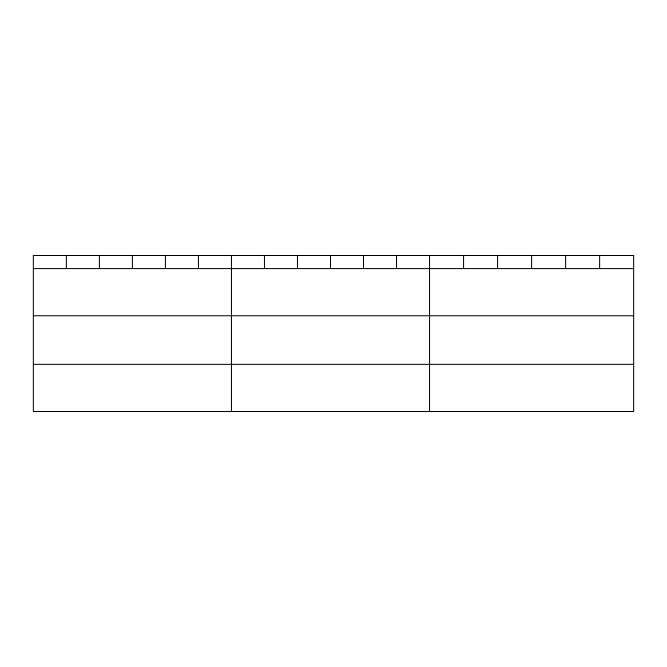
<?xml version="1.0" encoding="UTF-8"?>
<svg xmlns="http://www.w3.org/2000/svg" width="667" height="667" viewBox="0 0 667 667"><rect width="100%" height="100%" fill="white"/><g stroke="black" fill="none" stroke-linecap="round" stroke-linejoin="round"><path stroke-width="1" d="M33.35 268.593L633.65 268.593M33.35 315.758L633.65 315.758M33.35 364.349L633.65 364.349M599.633 255.486L599.633 268.593M565.616 255.486L565.616 268.593M531.599 255.486L531.599 268.593M497.582 255.486L497.582 268.593M463.565 255.486L463.565 268.593M429.548 255.486L429.548 411.514M396.531 255.486L396.531 268.593M363.515 255.486L363.515 268.593M330.498 255.486L330.498 268.593M297.482 255.486L297.482 268.593M264.465 255.486L264.465 268.593M231.449 255.486L231.449 411.514M198.433 255.486L198.433 268.593M165.416 255.486L165.416 268.593M132.4 255.486L132.4 268.593M99.383 255.486L99.383 268.593M66.366 255.486L66.366 268.593M633.65 255.486L33.35 255.486L33.35 411.514L633.65 411.514L633.65 255.486"/></g></svg>
